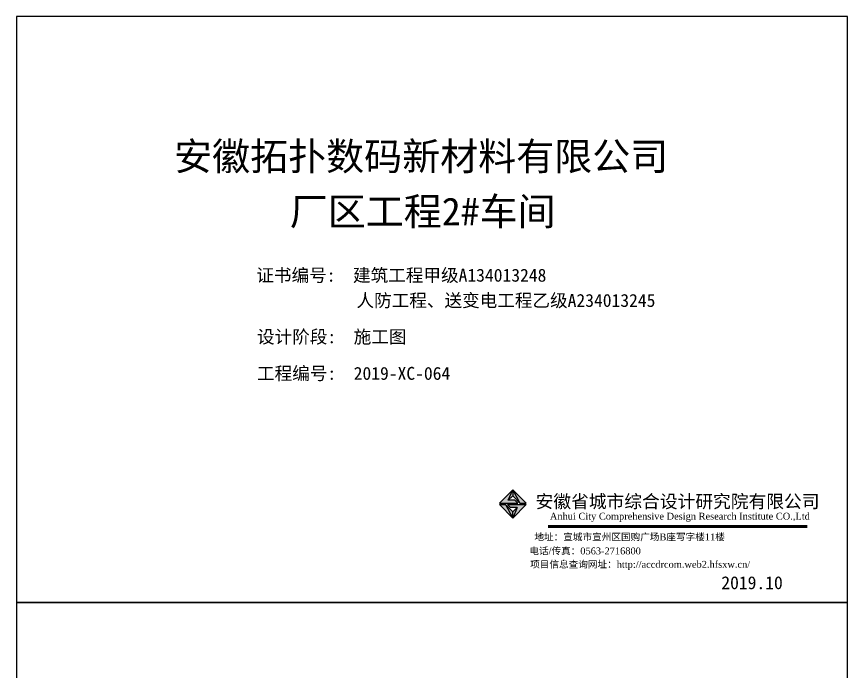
# Model space of a CAD drawing. Extents: x -518586 to 1253874, y -62343 to 661177.
# Drawn here: x 1096175 to 1185275, y 590954 to 661177 of the extents above; entities that cross this region are included whole.
import ezdxf
from ezdxf.enums import TextEntityAlignment as Align

# ---------------------------------------------------------------- set-up
doc = ezdxf.new("R2010")
doc.units = 0
doc.header["$LTSCALE"] = 1000
doc.header["$MEASUREMENT"] = 0
for name, color, linetype in [('A_DE_DETAIL_3', 144, 'Continuous'), ('PUB_TEXT', 7, 'Continuous'), ('PUB_TITLE', 4, 'Continuous'), ('图框', 7, 'Continuous'), ('签名', 7, 'Continuous')]:
    doc.layers.add(name, color=color, linetype=linetype)
doc.styles.add('GHF', font='times.ttf')
doc.styles.add('宋体', font='SimSun.ttf', dxfattribs={"width": 0.8})
pattern_1 = [(0, (-1101050.915, 1594140.784), (4.000752, 8.001504), [0, -8.001504])]

msp = doc.modelspace()

# ---------------------------------------------------------------- hatches: boundary and pattern name
msp.add_hatch(color=1).paths.add_polyline_path([(1148896, 609305), (1149382, 610432), (1147981, 608992), (1149931, 608992), (1149608, 609305)])
at = {"layer": 'A_DE_DETAIL_3'}
for color, points in [(41, [(1150147, 608986), (1150807, 608986), (1149382, 610432)]), (41, [(1148613, 608848), (1147965, 608848), (1149401, 607390)]), (1, [(1148836, 608852), (1149154, 608518), (1149876, 608518), (1149401, 607390), (1150808, 608852)])]:
    msp.add_hatch(color=color, dxfattribs=at).paths.add_polyline_path(points)
at = {"layer": 'PUB_TEXT'}
h = msp.add_hatch(dxfattribs=at)
h.set_pattern_fill('松散材料', color=256, scale=4.267469, style=0)
h.set_pattern_definition(pattern_1)
h.paths.add_polyline_path([(1149382, 609769), (1149382, 610432), (1148896, 609305)])
h = msp.add_hatch(dxfattribs=at)
h.set_pattern_fill('松散材料', color=256, scale=4.267469, style=0)
h.set_pattern_definition(pattern_1)
h.paths.add_polyline_path([(1150147, 608986), (1149382, 610432), (1149382, 609769)])
h = msp.add_hatch(dxfattribs=at)
h.set_pattern_fill('松散材料', color=256, scale=4.267469, style=0)
h.set_pattern_definition(pattern_1)
h.paths.add_polyline_path([(1148613, 608848), (1149401, 607390), (1149401, 608062)])
h.paths.add_polyline_path([(1149401, 607390), (1149876, 608518), (1149401, 608062)])

# ---------------------------------------------------------------- linework, layer by layer
for p, q in [((1148896, 609305), (1149382, 610432)), ((1149382, 610432), (1150147, 608986)), ((1149401, 607390), (1147965, 608848)), ((1147965, 608848), (1148613, 608848)), ((1148613, 608848), (1149401, 607390)), ((1148836, 608852), (1150808, 608852)), ((1149154, 608518), (1148836, 608852)), ((1150808, 608852), (1149401, 607390)), ((1149876, 608518), (1149154, 608518)), ((1149876, 608518), (1149401, 607390))]:
    msp.add_line(p, q)
for p, q in [((1149401, 608062), (1148613, 608848)), ((1149401, 608062), (1149876, 608518)), ((1149401, 607390), (1149401, 608062))]:
    msp.add_line(p, q, dxfattribs=at)
for points in [[(1149608, 609305), (1148896, 609305), (1149382, 609769), (1150147, 608986), (1150807, 608986), (1149382, 610432), (1147981, 608992), (1149931, 608992), (1149608, 609305)], [(1149382, 610432), (1149382, 609769)]]:
    msp.add_lwpolyline(points, dxfattribs=at)
at = {"layer": 'PUB_TITLE'}
for points in [[(1096175, 598328), (1185275, 598328), (1185275, 661177), (1096175, 661177)], [(1096175, 535307), (1185275, 535307), (1185275, 598328), (1096175, 598328)]]:
    msp.add_lwpolyline(points, close=True, dxfattribs=at)
at = {"layer": '签名', "const_width": 304}
msp.add_lwpolyline([(1153176, 606499), (1180976, 606499)], dxfattribs=at)

# ---------------------------------------------------------------- texts
at = {"layer": '图框', "style": '宋体'}
for s, height, p in [('安徽拓扑数码新材料有限公司', 2988.67, (1113064, 644698)), ('厂区工程2#车间', 2988.7, (1125463, 638784))]:
    msp.add_text(s, height=height, dxfattribs=at).set_placement(p)
at = {"layer": '图框', "color": 4, "style": '宋体'}
for s, height, p in [('证书编号:  建筑工程甲级A134013248 ', 1383.64, (1121883, 632750)), ('人防工程、送变电工程乙级A234013245 ', 1383.64, (1132627, 630048)), ('设计阶段:  施工图', 1383.6, (1121955, 626148)), ('工程编号:  2019-XC-064', 1383.64, (1121955, 622224))]:
    msp.add_text(s, height=height, dxfattribs=at).set_placement(p)
at = {"layer": '图框', "style": '宋体'}
for s, height, p in [('安徽省城市综合设计研究院有限公司', 1395.16, (1167060, 609212)), ('2019.10', 1383.6, (1175051, 600451))]:
    msp.add_text(s, height=height, dxfattribs=at).set_placement(p, align=Align.MIDDLE)
at = {"layer": '图框', "color": 4, "style": 'GHF'}
for s, p in [('Anhui City Comprehensive Design Research Institute CO.,Ltd', (1167308, 607500)), ('地址：宣城市宣州区国购广场B座写字楼11楼', (1161919, 605394)), ('电话/传真：0563-2716800', (1157144, 603897)), ('项目信息查询网址：http://accdrcom.web2.hfsxw.cn/', (1163050, 602387))]:
    msp.add_text(s, height=736.89, dxfattribs=at).set_placement(p, align=Align.MIDDLE)

doc.saveas('drawing.dxf')
